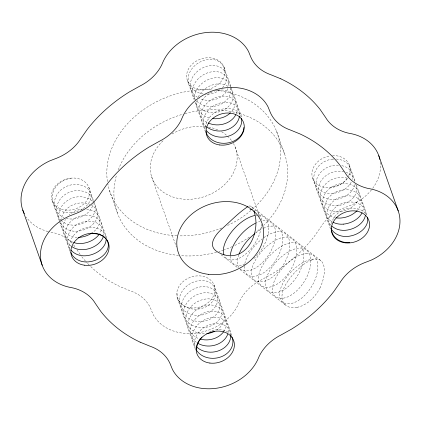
<?xml version="1.0" encoding="UTF-8"?>
<svg xmlns="http://www.w3.org/2000/svg" width="421" height="421" viewBox="0 0 421 421"><rect width="100%" height="100%" fill="white"/><g stroke="black" fill="none" stroke-linecap="round" stroke-linejoin="round"><path stroke-width="0.32" stroke-dasharray="2.1 1.58" d="M320.218 287.559L319.386 289.127A28.439 14.772 -55.3 0 1 311.977 299.031L309.43 301.325A28.444 15.588 -48.6 0 1 299.784 306.698L297.01 307.377M288.648 280.133L289.653 278.707A28.444 15.588 -48.6 0 1 299.226 268.324L300.462 267.172M311.598 260.115L309.277 261.152M248.864 206.111L250.027 205.937L251.516 206.532L320.786 260.62M221.014 254.705L238.07 268.03M240.138 269.64L285.633 305.162M251.516 206.532L253.184 209.053M76.948 249.764L80.285 254.631M349.267 164.816L355.103 181.388M356.398 185.072L367.207 215.757M312.75 178.536L330.474 228.861M276.508 131.141L285.07 155.428M223.972 66.981L230.887 86.621M231.103 87.231L241.912 117.922M235.102 146.971L259.762 216.983M187.456 80.7L194.155 99.724M195.018 102.182L205.18 131.026M214.094 285.064L232.034 336.005M151.555 176.525L176.341 246.906M177.578 298.784L195.297 349.109M109.407 190.25L117.969 214.536M88.799 187.229L93.551 200.728M93.767 201.343L106.734 238.165M52.283 200.949L70.002 251.274M185.045 113.57A88.668 70.907 -19.4 0 1 277.181 139.446A88.668 70.907 -19.4 0 1 263.725 225.351M262.025 226.998A88.668 70.907 -19.4 0 1 255.721 232.471M249.395 237.134A88.668 70.907 -19.4 0 1 233.923 245.869M232.234 246.632A88.668 70.907 -19.4 0 1 224.183 249.811M223.593 250.016A88.668 70.907 -19.4 0 1 218.878 251.521M216.499 252.195A88.668 70.907 -19.4 0 1 180.383 255.621M178.62 255.458A88.668 70.907 -19.4 0 1 116.591 174.883M118.317 169.774A88.668 70.907 -19.4 0 1 183.261 114.07M216.441 90.283A88.668 70.907 -19.4 0 1 278.07 135.578A88.668 70.907 -19.4 0 1 252.763 208.916M250.963 210.479A88.668 70.907 -19.4 0 1 226.287 226.04M221.741 227.987A88.668 70.907 -19.4 0 1 178.657 235.834M176.867 235.765A88.668 70.907 -19.4 0 1 107.86 184.072M107.429 181.546A88.668 70.907 -19.4 0 1 212.316 89.926M380.316 162.285A46.994 37.58 -19.4 0 1 371.922 189.297M371.517 189.813A46.994 37.58 -19.4 0 1 351.603 204.964L344.683 207.642A44.331 35.453 -19.4 0 0 320.77 227.061L314.408 236.207A141.866 113.449 -19.4 0 1 272.013 273.918L261.488 279.791A44.337 35.453 -19.4 0 0 239.791 300.941L238.928 302.973A46.994 37.58 -19.4 0 1 196.37 333.1A46.994 37.58 -19.4 0 1 152.955 314.119L150.718 308.619A44.331 35.453 -19.4 0 0 130.773 291.053L120.695 286.938A141.866 113.449 -19.4 0 1 89.499 265.367M89.041 264.909A141.866 113.449 -19.4 0 1 85.937 261.636M85.505 261.157A141.866 113.449 -19.4 0 1 81.4 256.252M72.07 243.112A44.337 35.453 -19.4 0 0 53.504 232.697L51.188 232.25A46.994 37.58 -19.4 0 1 48.631 231.697M73.712 245.043A44.337 35.453 -19.4 0 1 75.175 247.085M47.999 231.539A46.994 37.58 -19.4 0 1 26.344 217.078M332.469 155.633A19.508 15.598 -19.4 0 1 348.683 175.657M347.009 178.509A19.508 15.598 -19.4 0 1 314.424 181.54A19.508 15.598 -19.4 0 1 330.069 155.886M296.984 307.435A28.286 16.145 -41.6 0 1 288.617 280.123M300.436 267.093A28.439 14.772 -55.3 0 1 309.251 261.073M311.614 260.052A28.286 13.725 -61.8 0 1 320.244 287.564M233.408 143.45A44.331 35.453 -19.4 0 1 215.884 191.292A44.331 35.453 -19.4 0 1 159.227 188.871A44.331 35.453 -19.4 0 1 163.38 140.456M172.068 133.967A44.331 35.453 -19.4 0 1 205.832 126.626M208.679 127.074A44.331 35.453 -19.4 0 1 218.352 130.105M221.609 131.789A44.331 35.453 -19.4 0 1 231.903 141.077M254.31 210.079A27.965 15.861 -57.9 0 1 261.488 220.094M261.62 224.183A27.965 15.861 -57.9 0 1 233.118 259.878A27.965 13.898 -46.4 0 1 224.251 255.673M255.91 215.284A27.965 13.898 -46.4 0 1 257.073 215.152M271.124 226.119A27.965 15.861 -57.9 0 1 280.86 249.785A27.965 15.861 -57.9 0 1 254.195 276.339A27.965 13.898 -46.4 0 1 244.448 266.014M258.199 215.105A27.965 15.861 -57.9 0 1 268.535 231.103A27.965 15.861 -57.9 0 1 253.695 258.689M244.938 264.225A27.965 15.861 -57.9 0 1 240.144 265.362A27.965 13.898 -46.4 0 1 230.329 256.205M255.21 223.372A27.965 13.898 -46.4 0 1 260.057 221.42M262.936 220.767A27.965 13.898 -46.4 0 1 264.099 220.636A27.965 15.861 -57.9 0 1 273.829 244.296A27.965 15.861 -57.9 0 1 247.169 270.85A27.965 13.898 -46.4 0 1 239.87 268.787M244.838 263.546A27.965 13.898 -46.4 0 1 261.994 239.002M263.799 237.66A27.965 13.898 -46.4 0 1 278.155 231.608A27.965 15.861 -57.9 0 1 287.885 255.268A27.965 15.861 -57.9 0 1 261.22 281.823A27.965 13.898 -46.4 0 1 255 260.904A27.965 13.898 -46.4 0 1 285.18 237.097A27.965 15.861 -57.9 0 1 294.911 260.757A27.965 15.861 -57.9 0 1 268.251 287.311A27.965 13.898 -46.4 0 1 262.025 266.393A27.965 13.898 -46.4 0 1 292.206 242.585A27.965 15.861 -57.9 0 1 301.936 266.24A27.965 15.861 -57.9 0 1 275.276 292.795A27.965 13.898 -46.4 0 1 269.051 271.877A27.965 13.898 -46.4 0 1 299.231 248.069A27.965 15.861 -57.9 0 1 308.961 271.729A27.965 15.861 -57.9 0 1 282.302 298.284M238.744 267.435A27.965 13.898 -46.4 0 1 239.028 254.095M255.868 232.829A27.965 13.898 -46.4 0 1 262.236 228.861M263.588 228.219A27.965 13.898 -46.4 0 1 271.129 226.124M306.251 253.553A27.965 15.861 -57.9 0 1 315.987 277.213A27.965 15.861 -57.9 0 1 289.327 303.767A27.965 13.898 -46.4 0 1 283.107 282.849A27.965 13.898 -46.4 0 1 313.282 259.041M282.296 298.278A27.965 13.898 -46.4 0 1 276.081 277.365A27.965 13.898 -46.4 0 1 306.256 253.558M71.249 178.436A19.282 16.814 -24.5 0 0 52.241 197.244A19.282 16.814 -24.5 0 0 70.912 212.805A19.282 13.719 -15.9 0 0 90.994 197.07A19.282 13.719 -15.9 0 0 73.407 184.572A19.282 16.814 -24.5 0 0 55.035 199.065A19.282 16.814 -24.5 0 0 64.024 217.589M66.155 218.325A19.282 16.814 -24.5 0 0 73.07 218.941A19.282 13.719 -15.9 0 0 93.041 204.096M77.196 237.418A19.282 16.814 -24.5 0 1 60.887 221.788M60.934 220.709A19.282 16.814 -24.5 0 1 79.895 202.985A19.282 13.719 -15.9 0 1 89.784 204.317M60.45 222.814A19.282 16.814 -24.5 0 0 77.396 231.218A19.282 13.719 -15.9 0 0 95.946 220.346A19.282 13.719 -15.9 0 0 91.604 205.195M59.598 220.883A19.282 16.814 -24.5 0 1 77.732 196.849A19.282 13.719 -15.9 0 1 93.046 202.033M93.583 202.743A19.282 13.719 -15.9 0 1 75.233 225.082A19.282 16.814 -24.5 0 1 61.566 220.836M93.167 201.448A19.282 13.719 -15.9 0 0 75.569 190.708A19.282 16.814 -24.5 0 0 58.424 202.064A19.282 16.814 -24.5 0 0 60.787 220.094M86.694 209.163A19.282 13.719 -15.9 0 1 99.461 218.583A19.282 13.719 -15.9 0 1 91.841 233.081M83.232 209.048A19.282 13.719 -15.9 0 0 82.053 209.116A19.282 16.814 -24.5 0 0 69.123 214.894M72.67 242.138A19.282 16.814 -24.5 0 1 65.466 219.446M69.833 249.532A19.282 16.814 -24.5 0 1 88.536 227.535A19.282 13.719 -15.9 0 1 106.024 237.412M103.655 235.676A19.282 13.719 -15.9 0 0 86.373 221.393A19.282 16.814 -24.5 0 0 69.623 248.279M71.038 246.075A19.282 16.814 -24.5 0 1 66.592 227.64A19.282 16.814 -24.5 0 1 84.216 215.257A19.282 13.719 -15.9 0 1 100.014 233.066M177.141 293.532A19.282 15.766 -6 0 0 195.66 309.23A19.282 15.766 -6 0 0 215.61 293.384A19.282 14.767 -31.4 0 0 198.17 280.754A19.282 14.767 -31.4 0 0 179.299 299.668A19.282 15.766 -6 0 0 197.823 315.366A19.282 15.766 -6 0 0 217.773 299.52A19.282 14.767 -31.4 0 0 200.333 286.89A19.282 14.767 -31.4 0 0 181.462 305.804A19.282 15.766 -6 0 0 199.98 321.502A19.282 15.766 -6 0 0 219.93 305.657A19.282 14.767 -31.4 0 0 202.49 293.032A19.282 14.767 -31.4 0 0 183.624 311.94A19.282 15.766 -6 0 0 202.143 327.638A19.282 15.766 -6 0 0 222.093 311.793A19.282 14.767 -31.4 0 0 204.653 299.168A19.282 14.767 -31.4 0 0 185.782 318.076A19.282 15.766 -6 0 0 204.306 333.779M216.726 330.101A19.282 15.766 -6 0 0 224.256 317.929A19.282 14.767 -31.4 0 0 206.816 305.304A19.282 14.767 -31.4 0 0 187.945 324.217A19.282 15.766 -6 0 0 199.433 338.831M223.683 331.669A19.282 15.766 -6 0 0 226.414 324.065A19.282 14.767 -31.4 0 0 208.974 311.44A19.282 14.767 -31.4 0 0 190.108 330.353A19.282 15.766 -6 0 0 196.533 342.473M195.16 347.493A19.282 15.766 -6 0 1 194.428 342.631A19.282 14.767 -31.4 0 1 212.731 323.823A19.282 14.767 -31.4 0 1 230.745 335.363M228.329 332.18A19.282 15.766 -6 0 0 228.577 330.206A19.282 14.767 -31.4 0 0 211.137 317.576A19.282 14.767 -31.4 0 0 192.265 336.49A19.282 15.766 -6 0 0 195.528 345.741M209.811 331.595A19.282 14.767 -31.4 0 1 210.921 331.127M212.042 330.722A19.282 14.767 -31.4 0 1 229.182 333.158M229.845 333.821A19.282 14.767 -31.4 0 1 230.45 334.527M332.8 159.096A19.282 16.814 -24.5 0 0 313.792 177.899A19.282 16.814 -24.5 0 0 332.458 193.465A19.282 13.719 -15.9 0 0 351.235 182.172M336.3 159.043A19.282 13.719 -15.9 0 1 348.599 176.904M347.446 178.593A19.282 13.719 -15.9 0 1 330.301 187.329M332.8 159.091A19.282 13.719 -15.9 0 1 333.979 159.017M341.799 165.632A19.282 13.719 -15.9 0 1 352.24 179.509M338.463 165.179A19.282 13.719 -15.9 0 0 334.958 165.227A19.282 16.814 -24.5 0 0 315.955 184.035A19.282 16.814 -24.5 0 0 334.621 199.601A19.282 13.719 -15.9 0 0 354.708 183.866M346.03 172.336A19.282 13.719 -15.9 0 1 354.714 182.109M343.962 171.768A19.282 13.719 -15.9 0 0 337.121 171.363A19.282 16.814 -24.5 0 0 318.118 190.176A19.282 16.814 -24.5 0 0 336.784 205.737A19.282 13.719 -15.9 0 0 355.603 184.145M347.178 178.162A19.282 13.719 -15.9 0 0 339.284 177.499A19.282 16.814 -24.5 0 0 320.276 196.312A19.282 16.814 -24.5 0 0 338.942 211.874A19.282 13.719 -15.9 0 0 359.029 196.139A19.282 13.719 -15.9 0 0 341.442 183.64A19.282 16.814 -24.5 0 0 322.697 199.749A19.282 16.814 -24.5 0 0 335.3 217.662M365.554 213.663A19.282 13.719 -15.9 0 0 347.925 202.048A19.282 16.814 -24.5 0 0 330.185 227.072M356.85 210.884A19.282 13.719 -15.9 0 0 359.708 196.054A19.282 13.719 -15.9 0 0 343.604 189.776A19.282 16.814 -24.5 0 0 325.57 203.211A19.282 16.814 -24.5 0 0 332.237 221.814M330.985 225.303A19.282 16.814 -24.5 0 1 328.622 207.269A19.282 16.814 -24.5 0 1 345.767 195.918A19.282 13.719 -15.9 0 1 362.449 211.974M331.448 223.746A19.282 16.814 -24.5 0 1 350.088 208.19A19.282 13.719 -15.9 0 1 366.407 214.826M222.467 87.642A19.282 15.766 -6 0 0 226.566 78.364A19.282 14.767 -31.4 0 0 209.132 65.739A19.282 14.767 -31.4 0 0 190.26 84.653A19.282 15.766 -6 0 0 197.612 97.377M219.978 89.878A19.282 15.766 -6 0 1 205.411 94.188M203.027 93.946A19.282 15.766 -6 0 1 188.098 78.516A19.282 14.767 -31.4 0 1 206.969 59.603A19.282 14.767 -31.4 0 1 224.409 72.233M230.603 88.826A19.282 14.767 -31.4 0 1 233.055 96.783A19.282 15.766 -6 0 1 216.11 112.418A19.282 15.766 -6 0 1 195.312 101.798M197.207 100.051A19.282 14.767 -31.4 0 0 196.744 103.061A19.282 15.766 -6 0 0 210.5 118.285M198.291 97.041A19.282 14.767 -31.4 0 1 228.619 86.847M194.581 96.925A19.282 14.767 -31.4 0 1 211.179 78.532A19.282 14.767 -31.4 0 1 230.492 86.826M230.697 87.747A19.282 14.767 -31.4 0 1 230.892 90.647A19.282 15.766 -6 0 1 217.483 105.534A19.282 15.766 -6 0 1 196.386 100.819M195.681 100.04A19.282 15.766 -6 0 1 192.423 90.794A19.282 14.767 -31.4 0 1 211.289 71.875A19.282 14.767 -31.4 0 1 228.729 84.505A19.282 15.766 -6 0 1 228.482 86.479M227.94 88.426A19.282 15.766 -6 0 1 199.601 98.43M194.649 98.903A19.282 15.766 -6 0 1 194.586 96.93M235.213 102.913A19.282 15.766 -6 0 1 230.34 112.975M217.773 90.289A19.282 14.767 -31.4 0 1 235.213 102.919M212.126 92.031A19.282 14.767 -31.4 0 0 198.907 109.202A19.282 15.766 -6 0 0 208.248 122.979M214.357 91.157A19.282 14.767 -31.4 0 1 216.631 90.515M205.39 127.61A19.282 14.767 -31.4 0 1 221.42 109.381A19.282 14.767 -31.4 0 1 241.023 116.617M236.202 113.923A19.282 15.766 -6 0 0 237.376 109.05A19.282 14.767 -31.4 0 0 219.936 96.425A19.282 14.767 -31.4 0 0 201.064 115.338A19.282 15.766 -6 0 0 205.795 126.111M205.274 129.058A19.282 15.766 -6 0 1 203.227 121.48A19.282 14.767 -31.4 0 1 222.099 102.561A19.282 14.767 -31.4 0 1 239.538 115.191A19.282 15.766 -6 0 1 239.449 116.18M200.322 89.747A19.508 15.598 -19.4 0 0 224.293 67.907A19.508 15.598 -19.4 0 0 192.529 63.866A19.508 15.598 -19.4 0 0 200.322 89.747M190.445 307.83A19.508 15.598 -19.4 0 0 214.41 285.991A19.508 15.598 -19.4 0 0 182.651 281.949A19.508 15.598 -19.4 0 0 190.445 307.83M65.15 209.995A19.508 15.598 -19.4 0 0 89.115 188.155A19.508 15.598 -19.4 0 0 57.351 184.114A19.508 15.598 -19.4 0 0 65.15 209.995"/><path stroke-width="0.63" d="M248.006 206.485C238.639 212.679 230.787 220.962 222.409 228.414C215.994 233.992 206.537 245.38 217.452 251.879C244.043 267.198 262.246 233.687 253.895 211.047M280.854 78.827L270.771 74.712A44.331 35.453 -19.4 0 1 250.832 57.145L248.595 51.646A46.994 37.58 -19.4 0 0 205.18 32.664A46.994 37.58 -19.4 0 0 162.622 62.792L161.753 64.823A44.331 35.453 -19.4 0 1 140.056 85.973L129.531 91.846A141.866 113.449 -19.4 0 0 87.136 129.557L80.774 138.698A44.331 35.453 -19.4 0 1 56.867 158.122L49.946 160.801A46.994 37.58 -19.4 0 0 24.318 213.673M140.146 342.173L150.229 346.288A44.331 35.453 -19.4 0 1 170.168 363.855L172.405 369.354A46.994 37.58 -19.4 0 0 215.82 388.336A46.994 37.58 -19.4 0 0 258.378 358.208L259.247 356.177A44.337 35.453 -19.4 0 1 280.939 335.027L291.469 329.154A141.866 113.449 -19.4 0 0 333.864 291.443L340.226 282.302A44.331 35.453 -19.4 0 1 364.133 262.878L371.054 260.199A46.994 37.58 -19.4 0 0 399.976 220.646A46.994 37.58 -19.4 0 0 369.812 188.75L367.496 188.303A44.337 35.453 -19.4 0 1 345.162 172.857L339.6 164.748A141.866 113.449 -19.4 0 0 300.305 134.062L290.227 129.947A44.331 35.453 -19.4 0 1 270.282 112.381L268.045 106.881A46.994 37.58 -19.4 0 0 224.63 87.9A46.994 37.58 -19.4 0 0 182.072 118.027L181.209 120.059A44.331 35.453 -19.4 0 1 159.512 141.209L148.987 147.082A141.866 113.449 -19.4 0 0 106.592 184.793L100.23 193.939A44.331 35.453 -19.4 0 1 76.317 213.358L69.397 216.036A46.994 37.58 -19.4 0 0 40.474 255.594A46.994 37.58 -19.4 0 0 70.639 287.49L72.954 287.938A44.337 35.453 -19.4 0 1 95.288 303.378L100.851 311.487A141.866 113.449 -19.4 0 0 140.146 342.173M378.784 155.707L398.24 210.942M22.76 210.058L42.216 265.293M280.854 78.827A141.866 113.449 -19.4 0 1 320.149 109.513L325.712 117.622A44.337 35.453 -19.4 0 0 348.046 133.062L350.361 133.51A46.994 37.58 -19.4 0 1 379.858 159.496M223.893 254.81A27.965 13.898 -46.4 0 1 231.503 231.96A27.965 13.898 -46.4 0 1 254.7 215.505M250.042 209.663A27.965 15.861 -57.9 0 1 252.263 209.674M239.028 254.095A27.965 13.898 -46.4 0 1 254.968 233.518M230.398 255.042A27.965 13.898 -46.4 0 1 255.21 223.372M91.841 233.081A19.282 13.719 -15.9 0 1 79.558 237.36A19.282 16.814 -24.5 0 1 78.374 237.418M70.875 249.99A19.282 16.814 -24.5 0 0 86.037 255.763A19.282 13.719 -15.9 0 0 106.166 239.144M99.472 233.923A19.282 13.719 -15.9 0 1 81.716 243.496A19.282 16.814 -24.5 0 1 73.717 242.538M103.392 236.565A19.282 13.719 -15.9 0 1 83.879 249.632A19.282 16.814 -24.5 0 1 71.917 246.711M90.699 233.666A19.282 13.719 -15.9 0 1 108.286 246.164A19.282 13.719 -15.9 0 1 88.2 261.904A19.282 16.814 -24.5 0 1 70.796 252.553M214.721 331.274A19.282 15.766 -6 0 1 206.722 333.642M195.965 349.33A19.282 15.766 -6 0 0 217.152 357.929A19.282 15.766 -6 0 0 232.897 342.478A19.282 14.767 -31.4 0 0 231.882 336.905M196.233 346.52A19.282 15.766 -6 0 0 217.331 351.235A19.282 15.766 -6 0 0 230.74 336.342A19.282 14.767 -31.4 0 0 230.745 335.363M223.683 331.669A19.282 15.766 -6 0 1 200.554 339.163M227.787 334.127A19.282 15.766 -6 0 1 197.46 343.078M196.591 348.762A19.282 14.767 -31.4 0 1 202.001 337.121M336.432 217.868A19.282 16.814 -24.5 0 0 341.105 218.01A19.282 13.719 -15.9 0 0 356.85 210.884M367.391 217.225A19.282 13.719 -15.9 0 1 347.588 236.428A19.282 16.814 -24.5 0 1 331.174 228.935M362.044 212.858A19.282 13.719 -15.9 0 1 343.268 224.151M365.396 215.441A19.282 13.719 -15.9 0 1 345.43 230.292A19.282 16.814 -24.5 0 1 331.759 226.04M343.268 224.151A19.282 16.814 -24.5 0 1 333.211 222.335M349.751 242.559A19.282 16.814 -24.5 0 1 331.111 228.071M230.34 112.975A19.282 15.766 -6 0 1 212.858 118.648M239.449 116.18A19.282 15.766 -6 0 1 226.698 129.905A19.282 15.766 -6 0 1 206.616 126.805M241.507 118.433A19.282 14.767 -31.4 0 1 241.696 121.327A19.282 15.766 -6 0 1 227.708 136.378A19.282 15.766 -6 0 1 206.49 130.726M243.859 127.463A19.282 15.766 -6 0 1 226.319 143.177A19.282 15.766 -6 0 1 205.822 131.531M235.755 114.859A19.282 15.766 -6 0 1 208.248 122.979M219.773 144.982A19.508 15.598 -19.4 0 0 243.743 123.142A19.508 15.598 -19.4 0 0 211.979 119.101A19.508 15.598 -19.4 0 0 219.773 144.982M345.067 242.822A19.508 15.598 -19.4 0 0 369.038 220.978A19.508 15.598 -19.4 0 0 337.274 216.941A19.508 15.598 -19.4 0 0 345.067 242.822M209.895 363.065A19.508 15.598 -19.4 0 0 233.865 341.226A19.508 15.598 -19.4 0 0 202.101 337.184A19.508 15.598 -19.4 0 0 209.895 363.065M84.6 265.23A19.508 15.598 -19.4 0 0 108.571 243.391A19.508 15.598 -19.4 0 0 76.806 239.349A19.508 15.598 -19.4 0 0 84.6 265.23M208.274 274.308A44.331 35.453 -19.4 0 0 262.372 224.393A44.331 35.453 -19.4 0 0 190.034 215.657A44.331 35.453 -19.4 0 0 208.274 274.308"/></g></svg>
